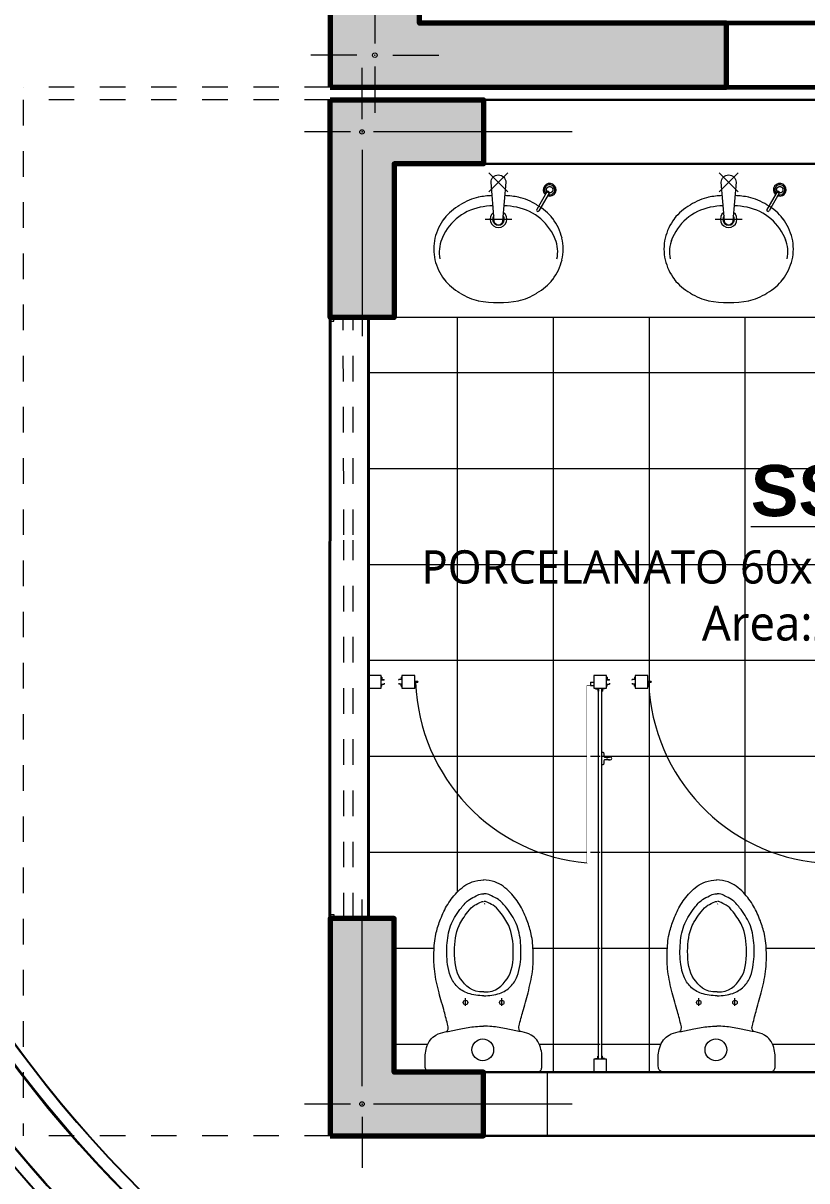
# Model space of a CAD drawing. Header units: millimetres. Extents: x 1 to 121, y 0 to 90.
# Drawn here: x 17.124 to 20.188, y 37.879 to 42.404 of the extents above; entities that cross this region are included whole.
import ezdxf

# ---------------------------------------------------------------- set-up
doc = ezdxf.new("R2010")
doc.units = ezdxf.units.MM
doc.set_wipeout_variables(frame=1)
doc.linetypes.add('DASHED2', pattern=[0.375, 0.25, -0.125])
doc.linetypes.add('HIDDEN', pattern=[9.525, 6.35, -3.175])
for name, color, linetype, lineweight in [('ArchiCAD Windows_Pen_No__3', 150, 'Continuous', 0), ('COLUMNAS 50', 32, 'Continuous', 70), ('GRAFO 0 BLANCO', 7, 'Continuous', 0), ('GRAFO 4', 7, 'Continuous', 30), ('GRAFO01', 7, 'Continuous', 0), ('Hatch', 251, 'Continuous', 0), ('letras sr', 7, 'Continuous', 5), ('Mobiliario el', 7, 'Continuous', 5), ('Muebles', 252, 'Continuous', 0), ('muro bajo', 191, 'Continuous', 40), ('Muros el', 144, 'Continuous', 60), ('puertas', 7, 'Continuous', 5), ('Sanitarios el', 141, 'Continuous', 15), ('Structural - Bearing_Pen_No__20', 1, 'Continuous', 0), ('Tabiques El', 7, 'Continuous', 15), ('Ventanas', 7, 'Continuous', 5)]:
    doc.layers.add(name, color=color, linetype=linetype, lineweight=lineweight)
doc.layers.add('Estructura - Carga', color=7, linetype='Continuous')
doc.layers.add('Structural - Bearing', color=7, linetype='Continuous')
doc.layers.add('Estructura - Carga_Pen_No__167', color=7, linetype='Continuous', lineweight=13, true_color=0x6a6a6a)
doc.layers.add('Structural - Bearing_Pen_No__167', color=7, linetype='Continuous', lineweight=13, true_color=0x6a6a6a)
doc.styles.add('Santa Rosa 1 50', font='trebuc.ttf')
pattern_1 = [(0, (267.44712, -1.71177), (0, 0.375), []), (90, (267.44712, -1.71177), (-0.375, 2e-17), [])]

# ---------------------------------------------------------------- blocks, each defined once
blk = doc.blocks.new('Columna tipo 3')
at = {"true_color": 0x939598}
h = blk.add_hatch(color=252, dxfattribs=at)
h.dxf.hatch_style = 1
h.paths.add_polyline_path([(-235.0847, 45.074), (-235.7847, 45.074), (-235.7847, 43.524), (-235.5347, 43.524), (-235.5347, 44.724), (-235.0847, 44.724)])
h.paths.add_polyline_path([(-235.6684, 44.899, -1), (-235.651, 44.899, -1)], flags=16)
at = {"layer": 'COLUMNAS 50', "linetype": 'Continuous'}
blk.add_lwpolyline([(-235.7847, 45.074), (-235.7847, 43.524), (-235.5347, 43.524), (-235.5347, 44.724), (-235.0847, 44.724), (-235.0847, 45.074)], close=True, dxfattribs=at)
at = {"layer": 'Structural - Bearing_Pen_No__20', "linetype": 'Continuous'}
for p, q in [((-235.6597, 44.969), (-235.6597, 45.149)), ((-235.7047, 44.899), (-235.8847, 44.899)), ((-235.0847, 44.899), (-235.6147, 44.899)), ((-235.6597, 44.829), (-235.6597, 44.649))]:
    blk.add_line(p, q, dxfattribs=at)
blk.add_circle((-235.6597, 44.899), 0.00871, dxfattribs=at)
blk.add_point((-235.6597, 44.899), dxfattribs=at)
blk = doc.blocks.new('INODFLUX-P')
at = {"layer": 'Sanitarios el'}
for p, q in [((0.023, 0.2288), (0.0672, 0.2288)), ((0, -0.2121), (0, 0.2126)), ((0, 0.1438), (0, -0.0981)), ((0.2582, 0.0706), (0.2891, 0.0706)), ((0.2582, -0.071), (0.2891, -0.071)), ((0.023, -0.2282), (0.023, -0.2282)), ((0.023, -0.2282), (0.0672, -0.2282))]:
    blk.add_line(p, q, dxfattribs=at)
for centre, radius in [((0.0867, 0.0033), 0.0425), ((0.2717, 0.0706), 0.00872), ((0.2717, -0.071), 0.00872)]:
    blk.add_circle(centre, radius, dxfattribs=at)
for points in [[(0, 0.2126), (0.0044, 0.2213), (0.0135, 0.2274), (0.023, 0.2288)], [(0.0672, 0.2288), (0.0955, 0.223), (0.1264, 0.2081), (0.1445, 0.1864), (0.157, 0.1508), (0.1588, 0.1386)], [(0.1874, 0.1409), (0.2442, 0.1561), (0.3196, 0.1768), (0.4039, 0.1925), (0.4675, 0.1942), (0.5389, 0.1866), (0.5904, 0.1708), (0.6481, 0.1445), (0.701, 0.1046), (0.7429, 0.0445), (0.7506, -0.0003)], [(0.1579, 0.145), (0.1674, 0.1389), (0.1874, 0.1409)], [(0.2977, -0.0011), (0.3073, 0.0603), (0.3337, 0.1031), (0.3743, 0.1291), (0.42, 0.1406), (0.5047, 0.1425), (0.5802, 0.1255), (0.6419, 0.087), (0.6742, 0.0556), (0.6882, 0.0286), (0.6966, 0.0076), (0.6966, -0.0011)], [(0.1874, -0.1404), (0.2442, -0.1556), (0.3196, -0.1762), (0.4039, -0.192), (0.4675, -0.1937), (0.5389, -0.1861), (0.5904, -0.1703), (0.6481, -0.144), (0.701, -0.1041), (0.7429, -0.0439), (0.7506, 0.0009)], [(0.2977, -0.0011), (0.3073, -0.0624), (0.3337, -0.1052), (0.3743, -0.1312), (0.42, -0.1427), (0.5047, -0.1446), (0.5802, -0.1276), (0.6419, -0.0891), (0.6742, -0.0577), (0.6882, -0.0307), (0.6966, -0.0097), (0.6966, -0.0011)], [(0.0672, -0.2282), (0.0955, -0.2225), (0.1264, -0.2075), (0.1445, -0.1859), (0.157, -0.1503), (0.1588, -0.1381)], [(0.1579, -0.1444), (0.1674, -0.1384), (0.1874, -0.1404)], [(0, -0.2121), (0.0044, -0.2208), (0.0135, -0.2269), (0.023, -0.2282)]]:
    blk.add_spline(points, degree=3, dxfattribs=at)
for points, knots in [([(0.1588, 0.1386), (0.1623, 0.1223), (0.1698, 0.0871), (0.1777, 0.0409), (0.1792, 0.0109), (0.1796, 0.0003)], [0, 0, 0, 0, 0.0500478, 0.1080759, 0.1401372, 0.1401372, 0.1401372, 0.1401372]), ([(0.3131, -0.0011), (0.3106, 0.0471), (0.3384, 0.0711), (0.391, 0.1086), (0.4315, 0.1145), (0.5072, 0.1138), (0.5432, 0.1094), (0.5901, 0.088), (0.6081, 0.0754), (0.6383, 0.0517), (0.6458, 0.0447), (0.6554, 0.0285), (0.6616, 0.0158), (0.666, 0.0062), (0.6666, 0.0045), (0.6667, 0.0043)], [0, 0, 0, 0, 0.1299393, 0.1299393, 0.2598787, 0.2598787, 0.374754, 0.374754, 0.445792, 0.445792, 0.4942707, 0.4942707, 0.5266072, 0.5266072, 0.535214, 0.535214, 0.535214, 0.535214]), ([(0.1588, -0.1381), (0.1623, -0.1218), (0.1698, -0.0866), (0.1777, -0.0404), (0.1792, -0.0104), (0.1796, 0.0003)], [0, 0, 0, 0, 0.0500478, 0.1080759, 0.1401372, 0.1401372, 0.1401372, 0.1401372]), ([(0.3131, -0.0011), (0.3106, -0.0492), (0.3384, -0.0732), (0.391, -0.1107), (0.4315, -0.1166), (0.5072, -0.1159), (0.5432, -0.1115), (0.5901, -0.0901), (0.6081, -0.0775), (0.6383, -0.0539), (0.6458, -0.0468), (0.6554, -0.0306), (0.6616, -0.0179), (0.666, -0.0083), (0.6666, -0.0066), (0.6667, -0.0064)], [0, 0, 0, 0, 0.1299393, 0.1299393, 0.2598787, 0.2598787, 0.374754, 0.374754, 0.445792, 0.445792, 0.4942707, 0.4942707, 0.5266072, 0.5266072, 0.535214, 0.535214, 0.535214, 0.535214])]:
    blk.add_open_spline(points, degree=3, knots=knots, dxfattribs=at)
for points in [[(0.6667, 0.0043), (0.6667, 0.0041), (0.6667, 0.003), (0.6666, 0.0005)], [(0.6567, -0.0046), (0.6567, -0.0042), (0.6567, -0.0037), (0.6566, -0.0032)], [(0.6667, -0.0064), (0.6667, -0.0062), (0.6667, -0.0051), (0.6666, -0.0027)]]:
    blk.add_open_spline(points, degree=3, dxfattribs=at)
blk.add_point((0, 0), dxfattribs=at)
blk = doc.blocks.new('OvalinGrandeyGrifo')
at = {"layer": 'Sanitarios el', "lineweight": 13, "ltscale": 0.5}
for p, q in [((0.0525, -0.1165), (-0.0525, -0.1165)), ((0.0371, -0.2236), (-0.0371, -0.2978)), ((-0.0371, -0.2236), (0.0371, -0.2978))]:
    blk.add_line(p, q, dxfattribs=at)
at = {"layer": 'Sanitarios el'}
blk.add_lwpolyline([(-0.029, -0.2607), (-0.0162, -0.1097, -1), (0.0162, -0.1097), (0.029, -0.2607, -1)], format="xyb", close=True, dxfattribs=at)
for centre, radius, start, end in [((-0.0149, -0.0457), 0.2564, 104.0103, 121.7376), ((0, -0.2497), 0.4592, 80.1175, 99.8825), ((0.0149, -0.0457), 0.2564, 58.2624, 75.9897), ((-0.0502, -0.0071), 0.2051, 119.322, 142.2699), ((0.0502, -0.0071), 0.2051, 37.7301, 60.678), ((-0.0371, -0.011), 0.218, 143.4198, 165.9569), ((0.0371, -0.011), 0.218, 14.0431, 36.5802), ((-0.0534, 0), 0.1996, 167.6572, 192.3428), ((-0.1008, 0.0114), 0.1308, 168.0871, 202.2683), ((0.1008, 0.0114), 0.1308, 337.7317, 11.9129), ((0.0534, 0), 0.1996, 347.6572, 12.3428), ((-0.0371, 0.011), 0.218, 194.0431, 216.5802), ((-0.0313, 0.0379), 0.2052, 199.9549, 258.5759), ((0.0313, 0.0379), 0.2052, 281.4241, 340.0451), ((0.0371, 0.011), 0.218, 323.4198, 345.9569), ((0, -0.1165), 0.0325, 305.7597, 234.2403), ((-0.0502, 0.0071), 0.2051, 217.7301, 240.678), ((0, -0.1165), 0.023, 321.3881, 218.6119), ((0.0502, 0.0071), 0.2051, 299.322, 322.2699), ((-0.0149, 0.0457), 0.2564, 238.2624, 255.9897), ((0, 0.2497), 0.4192, 260.1175, 267.1004), ((0, 0.2497), 0.4192, 272.8996, 279.8825), ((0.0149, 0.0457), 0.2564, 284.0103, 301.7376), ((0, 0.2497), 0.4592, 260.1175, 266.9302), ((0, 0.2497), 0.4592, 273.0698, 279.8825)]:
    blk.add_arc(centre, radius, start, end, dxfattribs=at)
blk = doc.blocks.new('H-4a-P')
for p, q in [((0.0019, 0.0133), (0.0417, 0.0823)), ((0.0106, 0.0083), (0.0504, 0.0773))]:
    blk.add_line(p, q)
at = {"linetype": 'HIDDEN'}
blk.add_circle((0, 0), 0.0125, dxfattribs=at)
for centre, radius, start, end in [((0.0461, 0.0798), 0.005, 330, 150), ((0, 0), 0.025, 71.537, 48.463), ((0, 0), 0.02, 74.4775, 45.5225), ((0.0063, 0.0108), 0.005, 150, 330)]:
    blk.add_arc(centre, radius, start, end)
blk = doc.blocks.new('H-3')
blk.add_lwpolyline([(0.0054, 0.0301), (0.0054, 0.013, 0.414214), (0.0104, 0.008), (0.02, 0.008, -0.414214), (0.025, 0.003), (0.025, 0), (-0.025, 0), (-0.025, 0.003, -0.414214), (-0.02, 0.008), (-0.0104, 0.008, 0.414214), (-0.0054, 0.013), (-0.0054, 0.0301)], format="xyb")
at = {"extrusion": (0, 0, -1)}
blk.add_ellipse((0, 0.0301), major_axis=(0, -0.0093), ratio=0.58118, dxfattribs=at)
blk = doc.blocks.new('Slab_40', base_point=(2452.1789, 2240.4809))
at = {"layer": 'Estructura - Carga_Pen_No__167', "color": 251, "linetype": 'Continuous', "lineweight": 13, "true_color": 0x6a6a6a, "flags": 128}
for points in [[(2452.1789, 2240.4809), (2452.4682, 2240.5603, 0.131282), (2453.7366, 2238.3897), (2453.5258, 2238.1768, -0.13185)], [(2452.2379, 2240.4475, 0.127081), (2453.5256, 2238.2447), (2453.6691, 2238.3896, -0.126334), (2452.4349, 2240.5015)]]:
    blk.add_lwpolyline(points, format="xyb", close=True, dxfattribs=at)
blk = doc.blocks.new('Slab_41', base_point=(2452.2379, 2240.4475))
at = {"layer": 'Estructura - Carga_Pen_No__167', "color": 251, "linetype": 'Continuous', "lineweight": 13, "true_color": 0x6a6a6a, "flags": 128}
blk.add_lwpolyline([(2452.2379, 2240.4475), (2452.4349, 2240.5015, 0.126334), (2453.6691, 2238.3896), (2453.5256, 2238.2447, -0.127081)], format="xyb", close=True, dxfattribs=at)
blk = doc.blocks.new('Slab_46', base_point=(2454.4648, 2239.4655))
at = {"layer": 'Structural - Bearing_Pen_No__167', "color": 251, "linetype": 'Continuous', "lineweight": 13, "true_color": 0x6a6a6a, "flags": 128}
blk.add_lwpolyline([(2454.4648, 2239.4655), (2454.4648, 2238.6153), (2455.315, 2238.6153), (2455.315, 2238.8626), (2454.7148, 2238.8626), (2454.7148, 2239.4655)], close=True, dxfattribs=at)

msp = doc.modelspace()

# ---------------------------------------------------------------- hatches: boundary and pattern name
at = {"layer": 'GRAFO 0 BLANCO', "true_color": 0x939598}
h = msp.add_hatch(color=252, dxfattribs=at)
h.dxf.hatch_style = 1
h.paths.add_polyline_path([(18.574, 41.2533), (18.574, 41.8535), (18.9242, 41.8535), (18.9242, 42.1035), (18.324, 42.1035), (18.324, 41.2533)])
h = msp.add_hatch(color=252, dxfattribs=at)
h.dxf.hatch_style = 1
h.paths.add_polyline_path([(18.574, 38.9047), (18.574, 38.3045), (18.9242, 38.3045), (18.9242, 38.0545), (18.324, 38.0545), (18.324, 38.9047)])
at = {"layer": 'Hatch', "ltscale": 0.2}
h = msp.add_hatch(dxfattribs=at)
h.set_pattern_fill('NET', color=256, scale=3, style=2)
h.set_pattern_definition(pattern_1)
edge = h.paths.add_edge_path()
edge.add_line((24.2408, 40.8535), (25.274, 40.8535))
edge.add_line((25.274, 40.8535), (25.274, 40.8835))
edge.add_arc((25.4071, 41.983), 1.1076, 197.0565, 263.1011, ccw=False)
edge.add_line((24.3482, 41.6582), (24.3439, 41.6879))
edge.add_line((24.3439, 41.6879), (24.4032, 41.6965))
edge.add_line((24.4032, 41.6965), (24.3996, 41.7213))
edge.add_line((24.3996, 41.7213), (24.3897, 41.7198))
edge.add_line((24.3897, 41.7198), (24.3869, 41.7396))
edge.add_line((24.3869, 41.7396), (24.4264, 41.7454))
edge.add_line((24.4264, 41.7454), (24.4293, 41.7256))
edge.add_line((24.4293, 41.7256), (24.4194, 41.7241))
edge.add_line((24.4194, 41.7241), (24.423, 41.6994))
edge.add_line((24.423, 41.6994), (24.8324, 41.7591))
edge.add_line((24.8324, 41.7591), (24.8324, 41.8535))
edge.add_line((24.8324, 41.8535), (24.2408, 41.8535))
edge.add_line((24.2408, 41.8535), (22.3408, 41.8535))
edge.add_line((22.3408, 41.8535), (22.3408, 41.2533))
edge.add_line((22.3408, 41.2533), (22.0908, 41.2533))
edge.add_line((22.0908, 41.2533), (22.0908, 41.2533))
edge.add_line((22.0908, 41.2533), (18.574, 41.2533))
edge.add_line((18.574, 41.2533), (18.4739, 41.2533))
edge.add_line((18.4739, 41.2533), (18.4739, 40.2685))
edge.add_line((18.4739, 40.2685), (18.4739, 38.9197))
edge.add_line((18.4739, 38.9197), (18.4739, 38.9197))
edge.add_line((18.4739, 38.9197), (18.4739, 38.9117))
edge.add_line((18.4739, 38.9117), (18.4739, 38.9047))
edge.add_line((18.4739, 38.9047), (18.4739, 39.0747))
edge.add_line((18.4739, 39.0747), (18.4735, 39.0747))
edge.add_line((18.4735, 39.0747), (18.4735, 39.0837))
edge.add_line((18.4735, 39.0837), (18.4735, 39.2157))
edge.add_line((18.4735, 39.2157), (18.4735, 39.2157))
edge.add_line((18.4735, 39.2157), (18.4735, 39.2247))
edge.add_line((18.4735, 39.2247), (18.4737, 39.8546))
edge.add_line((18.4737, 39.8546), (18.5239, 39.8546))
edge.add_line((18.5239, 39.8546), (18.5239, 39.8471))
edge.add_line((18.5239, 39.8471), (18.5269, 39.8471))
edge.add_line((18.5269, 39.8471), (18.5269, 39.8386))
edge.add_line((18.5269, 39.8386), (18.5354, 39.8386))
edge.add_line((18.5354, 39.8386), (18.5934, 39.8356))
edge.add_line((18.5934, 39.8356), (18.5934, 39.8386))
edge.add_line((18.5934, 39.8386), (18.6019, 39.8386))
edge.add_line((18.6019, 39.8386), (18.6019, 39.8471))
edge.add_line((18.6019, 39.8471), (18.6049, 39.8546))
edge.add_line((18.6049, 39.8546), (18.6549, 39.8546))
edge.add_line((18.6549, 39.8546), (18.6549, 39.831))
edge.add_line((18.6549, 39.831), (18.6673, 39.831))
edge.add_line((18.6673, 39.831), (18.6673, 39.8278))
edge.add_line((18.6673, 39.8278), (18.6582, 39.8278))
edge.add_line((18.6582, 39.8278), (18.6582, 39.8267))
edge.add_arc((19.3937, 39.8547), 0.7361, 182.1741, 264.9548)
edge.add_line((19.329, 39.1215), (19.3291, 39.8148))
edge.add_line((19.3291, 39.8148), (19.342, 39.8148))
edge.add_line((19.342, 39.8148), (19.342, 39.8277))
edge.add_line((19.342, 39.8277), (19.3549, 39.8277))
edge.add_line((19.3549, 39.8277), (19.3549, 39.8546))
edge.add_line((19.3549, 39.8546), (19.4049, 39.8546))
edge.add_line((19.4049, 39.8546), (19.4049, 39.8471))
edge.add_line((19.4049, 39.8471), (19.4079, 39.8471))
edge.add_line((19.4079, 39.8471), (19.4079, 39.8386))
edge.add_line((19.4079, 39.8386), (19.4164, 39.8386))
edge.add_line((19.4164, 39.8386), (19.5054, 39.8356))
edge.add_line((19.5054, 39.8356), (19.5054, 39.8386))
edge.add_line((19.5054, 39.8386), (19.5139, 39.8386))
edge.add_line((19.5139, 39.8386), (19.5139, 39.8471))
edge.add_line((19.5139, 39.8471), (19.5169, 39.8546))
edge.add_line((19.5169, 39.8546), (19.5669, 39.8546))
edge.add_line((19.5669, 39.8546), (19.5669, 39.831))
edge.add_line((19.5669, 39.831), (19.5793, 39.831))
edge.add_line((19.5793, 39.831), (19.5793, 39.8278))
edge.add_line((19.5793, 39.8278), (19.5701, 39.8278))
edge.add_line((19.5701, 39.8278), (19.5701, 39.8267))
edge.add_arc((20.3057, 39.8547), 0.7361, 182.1741, 264.9548)
edge.add_line((20.2409, 39.1215), (20.2411, 39.8148))
edge.add_line((20.2411, 39.8148), (20.254, 39.8148))
edge.add_line((20.254, 39.8148), (20.254, 39.8277))
edge.add_line((20.254, 39.8277), (20.2669, 39.8277))
edge.add_line((20.2669, 39.8277), (20.2669, 39.8546))
edge.add_line((20.2669, 39.8546), (20.3169, 39.8546))
edge.add_line((20.3169, 39.8546), (20.3169, 39.8471))
edge.add_line((20.3169, 39.8471), (20.3199, 39.8471))
edge.add_line((20.3199, 39.8471), (20.3199, 39.8386))
edge.add_line((20.3199, 39.8386), (20.3284, 39.8386))
edge.add_line((20.3284, 39.8386), (20.4174, 39.8356))
edge.add_line((20.4174, 39.8356), (20.4174, 39.8386))
edge.add_line((20.4174, 39.8386), (20.4259, 39.8386))
edge.add_line((20.4259, 39.8386), (20.4259, 39.8471))
edge.add_line((20.4259, 39.8471), (20.4289, 39.8546))
edge.add_line((20.4289, 39.8546), (20.4789, 39.8546))
edge.add_line((20.4789, 39.8546), (20.4789, 39.831))
edge.add_line((20.4789, 39.831), (20.4913, 39.831))
edge.add_line((20.4913, 39.831), (20.4913, 39.8278))
edge.add_line((20.4913, 39.8278), (20.4821, 39.8278))
edge.add_line((20.4821, 39.8278), (20.4821, 39.8267))
edge.add_arc((21.2176, 39.8547), 0.7361, 182.1741, 264.9548)
edge.add_line((21.1529, 39.1215), (21.153, 39.8148))
edge.add_line((21.153, 39.8148), (21.166, 39.8148))
edge.add_line((21.166, 39.8148), (21.166, 39.8277))
edge.add_line((21.166, 39.8277), (21.1789, 39.8277))
edge.add_line((21.1789, 39.8277), (21.1789, 39.8546))
edge.add_line((21.1789, 39.8546), (21.2289, 39.8546))
edge.add_line((21.2289, 39.8546), (21.2289, 39.8471))
edge.add_line((21.2289, 39.8471), (21.2319, 39.8471))
edge.add_line((21.2319, 39.8471), (21.2319, 39.8386))
edge.add_line((21.2319, 39.8386), (21.2404, 39.8386))
edge.add_line((21.2404, 39.8386), (21.3293, 39.8356))
edge.add_line((21.3293, 39.8356), (21.3293, 39.8386))
edge.add_line((21.3293, 39.8386), (21.3378, 39.8386))
edge.add_line((21.3378, 39.8386), (21.3378, 39.8471))
edge.add_line((21.3378, 39.8471), (21.3408, 39.8546))
edge.add_line((21.3408, 39.8546), (21.3908, 39.8546))
edge.add_line((21.3908, 39.8546), (21.3908, 39.831))
edge.add_line((21.3908, 39.831), (21.4032, 39.831))
edge.add_line((21.4032, 39.831), (21.4032, 39.8278))
edge.add_line((21.4032, 39.8278), (21.3941, 39.8278))
edge.add_line((21.3941, 39.8278), (21.3941, 39.8267))
edge.add_arc((22.1296, 39.8547), 0.7361, 182.1741, 264.9548)
edge.add_line((22.0649, 39.1215), (22.065, 39.8148))
edge.add_line((22.065, 39.8148), (22.0779, 39.8148))
edge.add_line((22.0779, 39.8148), (22.0779, 39.8277))
edge.add_line((22.0779, 39.8277), (22.0909, 39.8277))
edge.add_line((22.0909, 39.8277), (22.0909, 40.0044))
edge.add_line((22.0909, 40.0044), (22.2409, 40.0044))
edge.add_line((22.2409, 40.0044), (22.2409, 39.9924))
edge.add_line((22.2409, 39.9924), (22.2409, 38.9047))
edge.add_arc((22.2909, 35.4809), 3.4242, 89.1636, 90.8364, ccw=False)
edge.add_line((22.3408, 38.9047), (22.3408, 38.8449))
edge.add_line((22.3408, 38.8449), (22.3408, 38.6045))
edge.add_line((22.3408, 38.6045), (22.3408, 38.3045))
edge.add_line((22.3408, 38.3045), (24.2408, 38.3039))
edge.add_line((24.2408, 38.3039), (24.2408, 40.8535))
h = msp.add_hatch(dxfattribs=at)
h.set_pattern_fill('NET', color=256, scale=3, style=2)
h.set_pattern_definition(pattern_1)
edge = h.paths.add_edge_path()
edge.add_line((19.3799, 39.8546), (18.4739, 39.8546))
edge.add_line((18.4739, 39.8546), (18.4739, 38.9047))
edge.add_line((18.4739, 38.9047), (18.574, 38.9047))
edge.add_line((18.574, 38.9047), (18.574, 38.3045))
edge.add_line((18.574, 38.3045), (18.7117, 38.3045))
edge.add_spline(control_points=[(18.7117, 38.3045), (18.7086, 38.3057), (18.7021, 38.3082), (18.6961, 38.3174), (18.6957, 38.3243), (18.6955, 38.3275)], knot_values=[0, 0, 0, 0, 0.00973, 0.020752, 0.030293, 0.030293, 0.030293, 0.030293], degree=3, periodic=0)
edge.add_line((18.6955, 38.3275), (18.6955, 38.3717))
edge.add_spline(control_points=[(18.6955, 38.3717), (18.6971, 38.3812), (18.7005, 38.4019), (18.713, 38.4309), (18.7397, 38.4524), (18.7651, 38.4606), (18.7816, 38.4628), (18.7857, 38.4633)], knot_values=[0, 0, 0, 0, 0.028944, 0.063215, 0.091452, 0.129213, 0.141508, 0.141508, 0.141508, 0.141508], degree=3, periodic=0)
edge.add_spline(control_points=[(18.7793, 38.4624), (18.7818, 38.4655), (18.7886, 38.474), (18.7854, 38.4849), (18.7834, 38.4919)], knot_values=[0, 0, 0, 0, 0.011232, 0.031372, 0.031372, 0.031372, 0.031372], degree=3, periodic=0)
edge.add_spline(control_points=[(18.7834, 38.4919), (18.7784, 38.5109), (18.7668, 38.5551), (18.7459, 38.6262), (18.7301, 38.7008), (18.7291, 38.7747), (18.734, 38.8381), (18.7538, 38.8982), (18.7781, 38.9548), (18.8188, 39.0088), (18.8692, 39.0497), (18.9089, 39.0536), (18.924, 39.055)], knot_values=[0, 0, 0, 0, 0.058793, 0.136953, 0.2227, 0.28629, 0.358151, 0.412023, 0.475395, 0.54171, 0.614986, 0.659833, 0.659833, 0.659833, 0.659833], degree=3, periodic=0)
edge.add_spline(control_points=[(18.924, 39.055), (18.9391, 39.0536), (18.9789, 39.0497), (19.0292, 39.0088), (19.0699, 38.9548), (19.0943, 38.8982), (19.1141, 38.8381), (19.1189, 38.7747), (19.1179, 38.7008), (19.1021, 38.6262), (19.0812, 38.5551), (19.0696, 38.5109), (19.0647, 38.4919)], knot_values=[0, 0, 0, 0, 0.044847, 0.118123, 0.184438, 0.24781, 0.301682, 0.373543, 0.437134, 0.52288, 0.60104, 0.659833, 0.659833, 0.659833, 0.659833], degree=3, periodic=0)
edge.add_spline(control_points=[(19.0647, 38.4919), (19.0626, 38.4849), (19.0595, 38.474), (19.0663, 38.4655), (19.0687, 38.4624)], knot_values=[0, 0, 0, 0, 0.020141, 0.031372, 0.031372, 0.031372, 0.031372], degree=3, periodic=0)
edge.add_spline(control_points=[(19.0624, 38.4633), (19.0664, 38.4628), (19.083, 38.4606), (19.1083, 38.4524), (19.1351, 38.4309), (19.1476, 38.4019), (19.151, 38.3812), (19.1525, 38.3717)], knot_values=[0, 0, 0, 0, 0.012295, 0.050056, 0.078293, 0.112564, 0.141508, 0.141508, 0.141508, 0.141508], degree=3, periodic=0)
edge.add_line((19.1525, 38.3717), (19.1525, 38.3275))
edge.add_spline(control_points=[(19.1525, 38.3275), (19.1523, 38.3243), (19.1519, 38.3174), (19.146, 38.3082), (19.1394, 38.3057), (19.1364, 38.3045)], knot_values=[0, 0, 0, 0, 0.009541, 0.020563, 0.030293, 0.030293, 0.030293, 0.030293], degree=3, periodic=0)
edge.add_line((19.1364, 38.3045), (19.3549, 38.3045))
edge.add_line((19.3549, 38.3045), (19.3549, 38.3545))
edge.add_line((19.3549, 38.3545), (19.3624, 38.3545))
edge.add_line((19.3624, 38.3545), (19.3624, 38.3575))
edge.add_line((19.3624, 38.3575), (19.3709, 38.3575))
edge.add_line((19.3709, 38.3575), (19.3709, 38.366))
edge.add_line((19.3709, 38.366), (19.3739, 38.366))
edge.add_line((19.3739, 38.366), (19.3739, 38.3545))
edge.add_line((19.3739, 38.3545), (19.3799, 38.3545))
edge.add_line((19.3799, 38.3545), (19.3799, 39.8546))
h.paths.add_polyline_path([(18.6585, 39.8187), (18.6582, 39.8187), (18.6582, 39.8267, 0.00275)], flags=16)
h.paths.add_polyline_path([(19.3709, 39.7931), (19.3709, 39.8016), (19.3624, 39.8016), (19.3624, 39.8046), (19.3739, 39.8046), (19.3739, 39.7931)], flags=16)
h = msp.add_hatch(dxfattribs=at)
h.set_pattern_fill('NET', color=256, scale=3, style=2)
h.set_pattern_definition(pattern_1)
edge = h.paths.add_edge_path()
edge.add_line((20.2919, 39.8546), (19.3859, 39.8546))
edge.add_line((19.3859, 39.8546), (19.3859, 38.366))
edge.add_line((19.3859, 38.366), (19.3889, 38.366))
edge.add_line((19.3889, 38.366), (19.3889, 38.3575))
edge.add_line((19.3889, 38.3575), (19.3974, 38.3575))
edge.add_line((19.3974, 38.3575), (19.3974, 38.3545))
edge.add_line((19.3974, 38.3545), (19.4049, 38.3545))
edge.add_line((19.4049, 38.3545), (19.4049, 38.3045))
edge.add_line((19.4049, 38.3045), (19.6235, 38.3045))
edge.add_spline(control_points=[(19.6235, 38.3045), (19.6204, 38.3057), (19.6139, 38.3082), (19.6079, 38.3174), (19.6075, 38.3243), (19.6073, 38.3275)], knot_values=[0, 0, 0, 0, 0.00973, 0.020752, 0.030293, 0.030293, 0.030293, 0.030293], degree=3, periodic=0)
edge.add_line((19.6073, 38.3275), (19.6073, 38.3717))
edge.add_spline(control_points=[(19.6073, 38.3717), (19.6089, 38.3812), (19.6123, 38.4019), (19.6248, 38.4309), (19.6515, 38.4524), (19.6769, 38.4606), (19.6934, 38.4628), (19.6975, 38.4633)], knot_values=[0, 0, 0, 0, 0.028944, 0.063215, 0.091452, 0.129213, 0.141508, 0.141508, 0.141508, 0.141508], degree=3, periodic=0)
edge.add_spline(control_points=[(19.6911, 38.4624), (19.6936, 38.4655), (19.7004, 38.474), (19.6972, 38.4849), (19.6952, 38.4919)], knot_values=[0, 0, 0, 0, 0.011232, 0.031372, 0.031372, 0.031372, 0.031372], degree=3, periodic=0)
edge.add_spline(control_points=[(19.6952, 38.4919), (19.6902, 38.5109), (19.6786, 38.5551), (19.6577, 38.6262), (19.6419, 38.7008), (19.6409, 38.7747), (19.6458, 38.8381), (19.6656, 38.8982), (19.6899, 38.9548), (19.7306, 39.0088), (19.781, 39.0497), (19.8207, 39.0536), (19.8358, 39.055)], knot_values=[0, 0, 0, 0, 0.058793, 0.136953, 0.2227, 0.28629, 0.358151, 0.412023, 0.475395, 0.54171, 0.614986, 0.659833, 0.659833, 0.659833, 0.659833], degree=3, periodic=0)
edge.add_spline(control_points=[(19.8358, 39.055), (19.8509, 39.0536), (19.8907, 39.0497), (19.941, 39.0088), (19.9818, 38.9548), (20.0061, 38.8982), (20.0259, 38.8381), (20.0308, 38.7747), (20.0298, 38.7008), (20.014, 38.6262), (19.9931, 38.5551), (19.9815, 38.5109), (19.9765, 38.4919)], knot_values=[0, 0, 0, 0, 0.044847, 0.118123, 0.184438, 0.24781, 0.301682, 0.373543, 0.437134, 0.52288, 0.60104, 0.659833, 0.659833, 0.659833, 0.659833], degree=3, periodic=0)
edge.add_spline(control_points=[(19.9765, 38.4919), (19.9744, 38.4849), (19.9713, 38.474), (19.9781, 38.4655), (19.9805, 38.4624)], knot_values=[0, 0, 0, 0, 0.020141, 0.031372, 0.031372, 0.031372, 0.031372], degree=3, periodic=0)
edge.add_spline(control_points=[(19.9742, 38.4633), (19.9783, 38.4628), (19.9948, 38.4606), (20.0202, 38.4524), (20.0469, 38.4309), (20.0594, 38.4019), (20.0628, 38.3812), (20.0643, 38.3717)], knot_values=[0, 0, 0, 0, 0.012295, 0.050056, 0.078293, 0.112564, 0.141508, 0.141508, 0.141508, 0.141508], degree=3, periodic=0)
edge.add_line((20.0643, 38.3717), (20.0643, 38.3275))
edge.add_spline(control_points=[(20.0643, 38.3275), (20.0642, 38.3243), (20.0638, 38.3174), (20.0578, 38.3082), (20.0512, 38.3057), (20.0482, 38.3045)], knot_values=[0, 0, 0, 0, 0.009541, 0.020563, 0.030293, 0.030293, 0.030293, 0.030293], degree=3, periodic=0)
edge.add_line((20.0482, 38.3045), (20.2669, 38.3045))
edge.add_line((20.2669, 38.3045), (20.2669, 38.3545))
edge.add_line((20.2669, 38.3545), (20.2744, 38.3545))
edge.add_line((20.2744, 38.3545), (20.2744, 38.3575))
edge.add_line((20.2744, 38.3575), (20.2829, 38.3575))
edge.add_line((20.2829, 38.3575), (20.2829, 38.366))
edge.add_line((20.2829, 38.366), (20.2859, 38.366))
edge.add_line((20.2859, 38.366), (20.2859, 38.3545))
edge.add_line((20.2859, 38.3545), (20.2919, 38.3545))
edge.add_line((20.2919, 38.3545), (20.2919, 39.8546))
h.paths.add_polyline_path([(19.5705, 39.8187), (19.5701, 39.8187), (19.5701, 39.8267, 0.00275)], flags=16)
h.paths.add_polyline_path([(20.2829, 39.7931), (20.2829, 39.8016), (20.2744, 39.8016), (20.2744, 39.8046), (20.2859, 39.8046), (20.2859, 39.7931)], flags=16)

# ---------------------------------------------------------------- linework, layer by layer
at = {"color": 251, "true_color": 0x636466}
msp.add_arc((21.0054, 41.2026), 11.15, 193.09545, 260.59491, dxfattribs=at)
at = {"layer": 'ArchiCAD Windows_Pen_No__3', "linetype": 'Continuous'}
for p, q in [((18.3239, 41.2533), (18.3389, 41.2533)), ((18.3239, 41.2533), (18.3239, 41.2383)), ((18.3239, 41.2533), (18.3389, 41.2533)), ((18.3239, 41.2383), (18.3389, 41.2383)), ((18.3389, 41.2383), (18.3389, 41.2533)), ((18.3239, 38.9047), (18.3239, 38.9197)), ((18.3239, 38.9197), (18.3389, 38.9197)), ((18.3389, 38.9197), (18.3389, 38.9047)), ((18.3239, 38.9047), (18.3389, 38.9047)), ((18.3239, 38.9047), (18.3389, 38.9047))]:
    msp.add_line(p, q, dxfattribs=at)
at = {"layer": 'COLUMNAS 50', "linetype": 'Continuous'}
for points in [[(18.324, 42.1035), (18.9242, 42.1035), (18.9242, 41.8535), (18.574, 41.8535), (18.574, 41.2533), (18.324, 41.2533)], [(18.324, 42.1035), (18.9242, 42.1035), (18.9242, 41.8535), (18.574, 41.8535), (18.574, 41.2533), (18.324, 41.2533)], [(18.324, 38.0545), (18.9242, 38.0545), (18.9242, 38.3045), (18.574, 38.3045), (18.574, 38.9047), (18.324, 38.9047)]]:
    msp.add_lwpolyline(points, close=True, dxfattribs=at)
at = {"layer": 'GRAFO 4', "linetype": 'Continuous'}
for p, q in [((18.9242, 42.1035), (21.7407, 42.1035)), ((18.9242, 38.0545), (21.7407, 38.0545))]:
    msp.add_line(p, q, dxfattribs=at)
at = {"layer": 'GRAFO 4', "linetype": 'Continuous', "flags": 128}
for points in [[(21.7407, 42.1035), (18.9242, 42.1035)], [(21.7407, 41.8535), (21.7407, 41.8535), (18.9242, 41.8535)], [(18.924, 38.3045), (21.4907, 38.3045)], [(19.1742, 38.3045), (21.7407, 38.3045)]]:
    msp.add_lwpolyline(points, dxfattribs=at)
at = {"layer": 'GRAFO01', "color": 251, "linetype": 'DASHED2', "lineweight": 9, "ltscale": 0.4}
for p, q in [((18.324, 42.1535), (17.124, 42.1535)), ((18.324, 42.1035), (17.124, 42.1035)), ((17.124, 42.1035), (17.124, 38.0545)), ((18.324, 38.0545), (17.124, 38.0545))]:
    msp.add_line(p, q, dxfattribs=at)
msp.add_arc((21.0054, 41.2026), 11.4, 191.52413, 270, dxfattribs=at)
at = {"layer": 'muro bajo', "linetype": 'Continuous'}
for p, q in [((18.324, 41.8535), (18.3234, 38.9047)), ((18.4739, 41.2533), (18.4739, 38.9047))]:
    msp.add_line(p, q, dxfattribs=at)
at = {"layer": 'Muros el', "ltscale": 0.05}
msp.add_lwpolyline([(19.874, 42.1535), (23.174, 42.1535), (23.174, 42.4035), (19.874, 42.4035)], close=True, dxfattribs=at)
at = {"layer": 'puertas'}
for p, q in [((18.6673, 39.831), (18.6549, 39.831)), ((18.6582, 39.8187), (18.6549, 39.8187)), ((18.6582, 39.8187), (18.6582, 39.8278)), ((18.6582, 39.8278), (18.6673, 39.8278)), ((18.6673, 39.831), (18.6673, 39.8278)), ((19.3291, 39.8148), (19.329, 39.1215)), ((19.3291, 39.8148), (19.3549, 39.8147)), ((19.342, 39.8277), (19.3549, 39.8277)), ((19.5793, 39.831), (19.5669, 39.831)), ((19.5701, 39.8187), (19.5669, 39.8187)), ((19.5701, 39.8187), (19.5701, 39.8278)), ((19.5701, 39.8278), (19.5793, 39.8278)), ((19.5793, 39.831), (19.5793, 39.8278))]:
    msp.add_line(p, q, dxfattribs=at)
for centre in [(19.3937, 39.8547), (20.3057, 39.8547)]:
    msp.add_arc(centre, 0.7361, 182.1742, 264.9548, dxfattribs=at)
at = {"layer": 'Sanitarios el', "color": 7}
msp.add_line((22.0908, 41.2533), (18.4739, 41.2533), dxfattribs=at)
at = {"layer": 'Structural - Bearing_Pen_No__20', "linetype": 'Continuous'}
for p, q in [((18.449, 42.0485), (18.449, 42.2285)), ((18.449, 42.0285), (18.449, 42.2085)), ((18.404, 41.9785), (18.224, 41.9785)), ((18.404, 41.9785), (18.224, 41.9785)), ((19.2706, 41.9785), (18.494, 41.9785)), ((18.9938, 41.9785), (18.494, 41.9785)), ((18.449, 41.9085), (18.449, 41.1798)), ((18.449, 41.9085), (18.449, 41.1798)), ((18.449, 38.2495), (18.449, 38.9782)), ((18.404, 38.1795), (18.224, 38.1795)), ((19.2706, 38.1795), (18.494, 38.1795)), ((18.449, 38.1294), (18.449, 37.9494)), ((18.449, 38.1095), (18.449, 37.9295))]:
    msp.add_line(p, q, dxfattribs=at)
for centre in [(18.449, 41.9785), (18.449, 41.9785), (18.449, 38.1795)]:
    msp.add_circle(centre, 0.00871, dxfattribs=at)
for p in [(18.449, 41.9785), (18.449, 41.9785), (18.449, 38.1795)]:
    msp.add_point(p, dxfattribs=at)
at = {"layer": 'Tabiques El'}
for p, q in [((19.3624, 39.8016), (19.3624, 39.8046)), ((19.3624, 39.8046), (19.3739, 39.8046)), ((19.3624, 39.8016), (19.3709, 39.8016)), ((19.3709, 39.8016), (19.3709, 39.7931)), ((19.3739, 39.7931), (19.3709, 39.7931)), ((19.3739, 38.3545), (19.3739, 39.8046)), ((19.3739, 39.8046), (19.3739, 39.7931)), ((19.3859, 38.3545), (19.3859, 39.8046)), ((19.3859, 39.7931), (19.3889, 39.7931)), ((19.3974, 39.8016), (19.3889, 39.8016)), ((19.3889, 39.8016), (19.3889, 39.7931)), ((19.3974, 39.8016), (19.3974, 39.8046)), ((19.3624, 38.3575), (19.3624, 38.3545)), ((19.3624, 38.3575), (19.3709, 38.3575)), ((19.3739, 38.366), (19.3709, 38.366)), ((19.3709, 38.3575), (19.3709, 38.366)), ((19.3859, 38.3545), (19.3859, 38.366)), ((19.3859, 38.366), (19.3889, 38.366)), ((19.3974, 38.3545), (19.3859, 38.3545)), ((19.3889, 38.3575), (19.3889, 38.366)), ((19.3974, 38.3575), (19.3889, 38.3575)), ((19.3974, 38.3575), (19.3974, 38.3545))]:
    msp.add_line(p, q, dxfattribs=at)
for points in [[(19.3549, 39.8546), (19.3549, 39.8046), (19.4049, 39.8046), (19.4049, 39.8546)], [(19.3549, 38.3545), (19.3549, 38.3045), (19.4049, 38.3045), (19.4049, 38.3545)]]:
    msp.add_lwpolyline(points, close=True, dxfattribs=at)
at = {"layer": 'Ventanas', "color": 7, "linetype": 'DASHED2', "ltscale": 0.2}
for p, q in [((18.3783, 40.4035), (18.375, 41.2533)), ((18.4144, 40.4035), (18.4144, 41.2533)), ((18.3783, 38.9047), (18.3783, 40.3835)), ((18.4144, 38.9047), (18.4144, 40.3835))]:
    msp.add_line(p, q, dxfattribs=at)

# ---------------------------------------------------------------- block references
at = {"layer": 'COLUMNAS 50', "rotation": 90.00000000000007}
msp.add_blockref('Columna tipo 3', (63.398, 277.9382), dxfattribs=at)
at = {"layer": 'Estructura - Carga', "color": 251, "linetype": 'Continuous', "lineweight": 13, "true_color": 0x6a6a6a}
for name, p in [('Slab_40', (16.0381, 39.9201)), ('Slab_41', (16.0972, 39.8867))]:
    msp.add_blockref(name, p, dxfattribs=at)
at = {"layer": 'Mobiliario el', "rotation": 270}
msp.add_blockref('H-3', (19.3859, 39.5297), dxfattribs=at)
at = {"layer": 'Muebles', "rotation": 180}
for name, p in [('OvalinGrandeyGrifo', (18.9824, 41.5209)), ('OvalinGrandeyGrifo', (19.8824, 41.5209)), ('H-4a-P', (19.1824, 41.7524)), ('H-4a-P', (20.0824, 41.7524))]:
    msp.add_blockref(name, p, dxfattribs=at)
at = {"layer": 'Sanitarios el', "extrusion": (0, 0, -1), "xscale": -1, "zscale": -1, "rotation": 269.999999999987}
for p in [(-18.9243, 38.3045), (-19.8361, 38.3045)]:
    msp.add_blockref('INODFLUX-P', p, dxfattribs=at)
at = {"layer": 'Structural - Bearing', "color": 251, "linetype": 'Continuous', "lineweight": 13, "true_color": 0x6a6a6a}
msp.add_blockref('Slab_46', (18.324, 38.9047), dxfattribs=at)

# ---------------------------------------------------------------- texts
at = {"layer": 'letras sr', "insert": (18.5214, 40.6768), "char_height": 0.209, "attachment_point": 1, "style": 'Santa Rosa 1 50'}
msp.add_mtext_dynamic_manual_height_columns('\\pxqc;{\\fSwis721 Ex BT|b1|i0|c0|p34;\\H0.95694x;\\LSSHH\\P\\fTrebuchet MS|b0|i0|c0|p34;\\H0.65x;\\l PORCELANATO 60x60CM ANTIDESLIZANTE\\H1.04502x;\\PArea:20.85 m²}', width=3.670924, gutter_width=1, heights=[0], dxfattribs=at)

# ---------------------------------------------------------------- next in the draw order: wipeouts: each hides what was drawn before it
for points, layer in [([(19.342, 39.8148), (19.3291, 39.8148), (19.329, 39.1215), (19.3419, 39.1215)], 'puertas'), ([(18.5934, 39.8356), (18.5238, 39.8356), (18.5238, 39.8236), (18.5934, 39.8236)], 'Tabiques El'), ([(19.5054, 39.8356), (19.4049, 39.8356), (19.4049, 39.8236), (19.5054, 39.8236)], 'Tabiques El')]:
    msp.add_wipeout(points).dxf.layer = layer

# ---------------------------------------------------------------- next in the draw order: linework, layer by layer
at = {"color": 6}
for points in [[(16.8365, 53.0757), (16.7468, 50.3771), (16.6571, 47.6785), (16.6446, 47.2987), (16.4708, 44.9714), (16.2915, 42.5781), (16.1676, 40.9271, 0.320662), (19.7726, 36.5877), (19.7726, 36.2782, -0.326097), (15.8676, 40.9278), (16.3454, 47.3173), (16.3573, 47.6884), (16.447, 50.3871), (16.5367, 53.0856)], [(16.7865, 53.0773), (16.6968, 50.3788), (16.6071, 47.6801), (16.5947, 47.3014), (16.4209, 44.9751), (16.2417, 42.5819), (16.1174, 40.9272, 0.3187), (19.7226, 36.5493), (19.7226, 36.3424, -0.32244), (15.9178, 40.9276), (16.3954, 47.3146), (16.4073, 47.6868), (16.497, 50.3855), (16.5867, 53.0839)]]:
    msp.add_lwpolyline(points, format="xyb", dxfattribs=at)
at = {"layer": 'GRAFO01', "color": 251, "linetype": 'DASHED2', "lineweight": 9, "ltscale": 0.4}
msp.add_arc((21.0054, 41.2026), 11, 181.515, 270, dxfattribs=at)
at = {"layer": 'puertas', "lineweight": 18}
msp.add_lwpolyline([(19.342, 39.8277), (19.342, 39.8148)], dxfattribs=at)
at = {"layer": 'Tabiques El'}
for p, q in [((18.5269, 39.8471), (18.5239, 39.8471)), ((18.5269, 39.8471), (18.5269, 39.8386)), ((18.5269, 39.8386), (18.5354, 39.8386)), ((18.5269, 39.8121), (18.5269, 39.8206)), ((18.5269, 39.8206), (18.5354, 39.8206)), ((18.5354, 39.8356), (18.5354, 39.8386)), ((18.5354, 39.8236), (18.5354, 39.8206)), ((18.5934, 39.8356), (18.5934, 39.8386)), ((18.6019, 39.8386), (18.5934, 39.8386)), ((18.5934, 39.8236), (18.5934, 39.8206)), ((18.6019, 39.8206), (18.5934, 39.8206)), ((18.6019, 39.8471), (18.6019, 39.8386)), ((18.6019, 39.8471), (18.6049, 39.8471)), ((18.6019, 39.8121), (18.6019, 39.8206)), ((19.4079, 39.8471), (19.4049, 39.8471)), ((19.4079, 39.8471), (19.4079, 39.8386)), ((19.4079, 39.8386), (19.4164, 39.8386)), ((19.4079, 39.8121), (19.4079, 39.8206)), ((19.4079, 39.8206), (19.4164, 39.8206)), ((19.4164, 39.8356), (19.4164, 39.8386)), ((19.4164, 39.8236), (19.4164, 39.8206)), ((19.5054, 39.8356), (19.5054, 39.8386)), ((19.5139, 39.8386), (19.5054, 39.8386)), ((19.5054, 39.8236), (19.5054, 39.8206)), ((19.5139, 39.8206), (19.5054, 39.8206)), ((19.5139, 39.8471), (19.5139, 39.8386)), ((19.5139, 39.8471), (19.5169, 39.8471)), ((19.5139, 39.8121), (19.5139, 39.8206)), ((18.5269, 39.8121), (18.5239, 39.8121)), ((18.6019, 39.8121), (18.6049, 39.8121)), ((19.3624, 39.8046), (19.3739, 39.8046)), ((19.4079, 39.8121), (19.4049, 39.8121)), ((19.5139, 39.8121), (19.5169, 39.8121))]:
    msp.add_line(p, q, dxfattribs=at)
for points in [[(18.4739, 39.8546), (18.4739, 39.8046), (18.5239, 39.8046), (18.5239, 39.8546)], [(18.4739, 39.8546), (18.4739, 39.8046), (18.5239, 39.8046), (18.5239, 39.8546)], [(18.6049, 39.8546), (18.6049, 39.8046), (18.6549, 39.8046), (18.6549, 39.8546)], [(19.3549, 39.8546), (19.3549, 39.8046), (19.4049, 39.8046), (19.4049, 39.8546)], [(19.5169, 39.8546), (19.5169, 39.8046), (19.5669, 39.8046), (19.5669, 39.8546)]]:
    msp.add_lwpolyline(points, close=True, dxfattribs=at)

doc.saveas('drawing.dxf')
